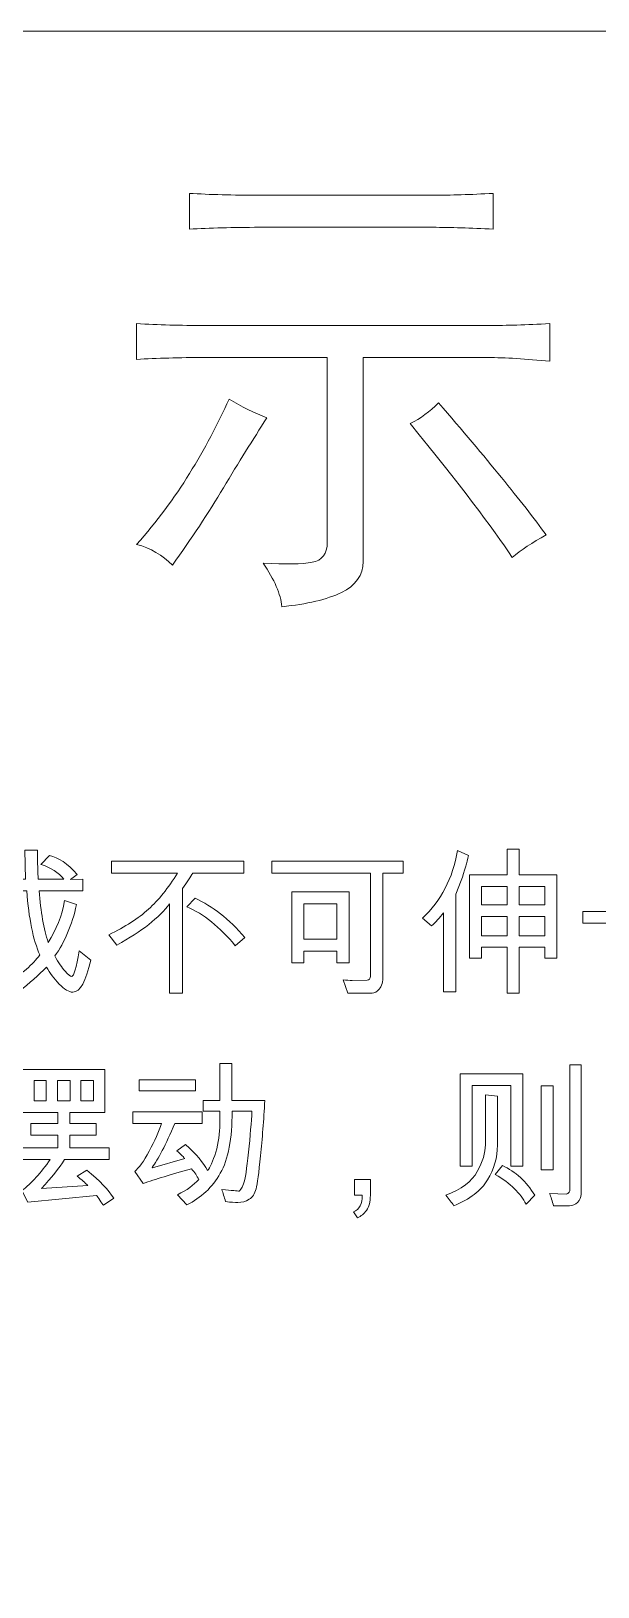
# Model space of a CAD drawing. Header units: millimetres. Extents: x -536 to 886, y 98 to 503.
# Drawn here: x 134.9 to 154.8, y 396.8 to 451.3 of the extents above; entities that cross this region are included whole.
import ezdxf

# ---------------------------------------------------------------- set-up
doc = ezdxf.new("R2010")
doc.units = ezdxf.units.MM
doc.header["$MEASUREMENT"] = 0
doc.layers.add('layer 1', color=7, linetype='Continuous')

msp = doc.modelspace()

# ---------------------------------------------------------------- linework, layer by layer
at = {"layer": 'layer 1', "lineweight": 9}
msp.add_open_spline([(-26.36, 241.324), (-26.36, 241.324), (313.64, 241.324), (313.64, 241.324), (313.64, 241.324), (318.948, 241.327), (324.037, 243.439), (327.788, 247.195), (327.788, 247.195), (331.538, 250.95), (333.644, 256.016), (333.64, 261.324), (333.64, 261.324), (333.64, 261.324), (333.64, 431.324), (333.64, 431.324), (333.64, 431.324), (333.637, 436.632), (331.525, 441.721), (327.77, 445.471), (327.77, 445.471), (324.014, 449.222), (318.948, 451.327), (313.64, 451.324), (313.64, 451.324), (313.64, 451.324), (-26.36, 451.324), (-26.36, 451.324), (-26.36, 451.324), (-31.667, 451.321), (-36.756, 449.209), (-40.507, 445.453), (-40.507, 445.453), (-44.258, 441.698), (-46.363, 436.632), (-46.36, 431.324), (-46.36, 431.324), (-46.36, 431.324), (-46.36, 261.324), (-46.36, 261.324), (-46.36, 261.324), (-46.356, 256.016), (-44.245, 250.927), (-40.489, 247.177), (-40.489, 247.177), (-36.734, 243.426), (-31.667, 241.321), (-26.36, 241.324)], degree=3, knots=[0, 0, 0, 0, 0.083333, 0.083333, 0.083333, 0.083333, 0.166667, 0.166667, 0.166667, 0.166667, 0.25, 0.25, 0.25, 0.25, 0.333333, 0.333333, 0.333333, 0.333333, 0.416667, 0.416667, 0.416667, 0.416667, 0.5, 0.5, 0.5, 0.5, 0.583333, 0.583333, 0.583333, 0.583333, 0.666667, 0.666667, 0.666667, 0.666667, 0.75, 0.75, 0.75, 0.75, 0.833333, 0.833333, 0.833333, 0.833333, 0.916667, 0.916667, 0.916667, 0.916667, 1, 1, 1, 1], dxfattribs=at)
at = {"layer": 'layer 1', "color": 22, "lineweight": 9}
for points, knots in [([(149.023, 445.577), (149.641, 445.577), (150.346, 445.597), (151.139, 445.642), (151.139, 445.642), (151.139, 445.642), (151.139, 444.386), (151.139, 444.386), (151.139, 444.386), (150.346, 444.428), (149.641, 444.451), (149.023, 444.451), (149.023, 444.451), (149.023, 444.451), (142.938, 444.451), (142.938, 444.451), (142.938, 444.451), (142.012, 444.451), (141.197, 444.428), (140.491, 444.386), (140.491, 444.386), (140.491, 444.386), (140.491, 445.642), (140.491, 445.642), (140.491, 445.642), (141.197, 445.597), (142.012, 445.577), (142.938, 445.577), (142.938, 445.577), (142.938, 445.577), (149.023, 445.577), (149.023, 445.577)], [0, 0, 0, 0, 0.125, 0.125, 0.125, 0.125, 0.25, 0.25, 0.25, 0.25, 0.375, 0.375, 0.375, 0.375, 0.5, 0.5, 0.5, 0.5, 0.625, 0.625, 0.625, 0.625, 0.75, 0.75, 0.75, 0.75, 0.875, 0.875, 0.875, 0.875, 1, 1, 1, 1]), ([(151.01, 441.011), (151.583, 441.011), (152.288, 441.033), (153.126, 441.078), (153.126, 441.078), (153.126, 441.078), (153.126, 439.755), (153.126, 439.755), (153.126, 439.755), (152.288, 439.842), (151.56, 439.887), (150.942, 439.887), (150.942, 439.887), (150.942, 439.887), (146.576, 439.887), (146.576, 439.887), (146.576, 439.887), (146.576, 439.887), (146.576, 432.744), (146.576, 432.744), (146.576, 432.744), (146.576, 432.259), (146.322, 431.895), (145.817, 431.652), (145.817, 431.652), (145.309, 431.409), (144.614, 431.243), (143.731, 431.155), (143.731, 431.155), (143.689, 431.596), (143.469, 432.104), (143.071, 432.677), (143.071, 432.677), (143.864, 432.634), (144.437, 432.646), (144.789, 432.711), (144.789, 432.711), (145.142, 432.775), (145.32, 433.007), (145.32, 433.405), (145.32, 433.405), (145.32, 433.405), (145.32, 439.887), (145.32, 439.887), (145.32, 439.887), (145.32, 439.887), (141.022, 439.887), (141.022, 439.887), (141.022, 439.887), (140.138, 439.887), (139.345, 439.865), (138.64, 439.822), (138.64, 439.822), (138.64, 439.822), (138.64, 441.078), (138.64, 441.078), (138.64, 441.078), (139.388, 441.033), (140.184, 441.011), (141.022, 441.011), (141.022, 441.011), (141.022, 441.011), (151.01, 441.011), (151.01, 441.011)], [0, 0, 0, 0, 0.0625, 0.0625, 0.0625, 0.0625, 0.125, 0.125, 0.125, 0.125, 0.1875, 0.1875, 0.1875, 0.1875, 0.25, 0.25, 0.25, 0.25, 0.3125, 0.3125, 0.3125, 0.3125, 0.375, 0.375, 0.375, 0.375, 0.4375, 0.4375, 0.4375, 0.4375, 0.5, 0.5, 0.5, 0.5, 0.5625, 0.5625, 0.5625, 0.5625, 0.625, 0.625, 0.625, 0.625, 0.6875, 0.6875, 0.6875, 0.6875, 0.75, 0.75, 0.75, 0.75, 0.8125, 0.8125, 0.8125, 0.8125, 0.875, 0.875, 0.875, 0.875, 0.9375, 0.9375, 0.9375, 0.9375, 1, 1, 1, 1]), ([(143.203, 437.771), (142.718, 437.02), (142.21, 436.204), (141.682, 435.324), (141.682, 435.324), (141.152, 434.44), (140.556, 433.537), (139.896, 432.612), (139.896, 432.612), (139.543, 432.964), (139.125, 433.207), (138.64, 433.34), (138.64, 433.34), (139.345, 434.133), (139.963, 434.96), (140.491, 435.821), (140.491, 435.821), (141.022, 436.678), (141.485, 437.551), (141.88, 438.431), (141.88, 438.431), (142.32, 438.169), (142.763, 437.946), (143.203, 437.771)], [0, 0, 0, 0, 0.166667, 0.166667, 0.166667, 0.166667, 0.333333, 0.333333, 0.333333, 0.333333, 0.5, 0.5, 0.5, 0.5, 0.666667, 0.666667, 0.666667, 0.666667, 0.833333, 0.833333, 0.833333, 0.833333, 1, 1, 1, 1]), ([(149.223, 438.298), (150.899, 436.36), (152.155, 434.816), (152.994, 433.67), (152.994, 433.67), (152.508, 433.405), (152.11, 433.139), (151.803, 432.877), (151.803, 432.877), (151.139, 433.89), (149.951, 435.457), (148.23, 437.573), (148.23, 437.573), (148.583, 437.748), (148.913, 437.991), (149.223, 438.298)], [0, 0, 0, 0, 0.25, 0.25, 0.25, 0.25, 0.5, 0.5, 0.5, 0.5, 0.75, 0.75, 0.75, 0.75, 1, 1, 1, 1]), ([(137.032, 418.77), (136.867, 418.022), (136.656, 417.647), (136.404, 417.647), (136.404, 417.647), (136.262, 417.647), (136.102, 417.742), (135.923, 417.932), (135.923, 417.932), (135.744, 418.122), (135.595, 418.32), (135.476, 418.526), (135.476, 418.526), (135.201, 418.244), (134.884, 417.96), (134.526, 417.674), (134.526, 417.674), (134.526, 417.674), (134.128, 417.959), (134.128, 417.959), (134.128, 417.959), (134.618, 418.288), (134.991, 418.619), (135.248, 418.952), (135.248, 418.952), (135.013, 419.474), (134.859, 420.225), (134.787, 421.203), (134.787, 421.203), (134.787, 421.203), (132.109, 421.203), (132.109, 421.203), (132.109, 421.203), (132.109, 421.203), (132.109, 421.602), (132.109, 421.602), (132.109, 421.602), (132.109, 421.602), (134.744, 421.602), (134.744, 421.602), (134.744, 421.602), (134.744, 421.602), (134.727, 422.625), (134.727, 422.625), (134.727, 422.625), (134.727, 422.625), (135.167, 422.625), (135.167, 422.625), (135.167, 422.625), (135.167, 422.169), (135.175, 421.828), (135.194, 421.602), (135.194, 421.602), (135.194, 421.602), (136.089, 421.602), (136.089, 421.602), (136.089, 421.602), (135.906, 421.841), (135.638, 422.015), (135.283, 422.125), (135.283, 422.125), (135.283, 422.125), (135.582, 422.432), (135.582, 422.432), (135.582, 422.432), (135.898, 422.371), (136.222, 422.152), (136.556, 421.775), (136.556, 421.775), (136.556, 421.775), (136.322, 421.597), (136.322, 421.597), (136.322, 421.597), (136.322, 421.597), (136.754, 421.602), (136.754, 421.602), (136.754, 421.602), (136.754, 421.602), (136.754, 421.203), (136.754, 421.203), (136.754, 421.203), (136.754, 421.203), (135.226, 421.203), (135.226, 421.203), (135.226, 421.203), (135.277, 420.457), (135.382, 419.852), (135.544, 419.391), (135.544, 419.391), (135.826, 419.838), (136.017, 420.325), (136.116, 420.853), (136.116, 420.853), (136.116, 420.853), (136.533, 420.715), (136.533, 420.715), (136.533, 420.715), (136.372, 419.996), (136.119, 419.395), (135.771, 418.914), (135.771, 418.914), (135.898, 418.681), (136.019, 418.503), (136.132, 418.382), (136.132, 418.382), (136.246, 418.26), (136.323, 418.2), (136.363, 418.2), (136.363, 418.2), (136.441, 418.2), (136.528, 418.499), (136.626, 419.099), (136.626, 419.099), (136.626, 419.099), (137.032, 418.77), (137.032, 418.77)], [0, 0, 0, 0, 0.034483, 0.034483, 0.034483, 0.034483, 0.068966, 0.068966, 0.068966, 0.068966, 0.103448, 0.103448, 0.103448, 0.103448, 0.137931, 0.137931, 0.137931, 0.137931, 0.172414, 0.172414, 0.172414, 0.172414, 0.206897, 0.206897, 0.206897, 0.206897, 0.241379, 0.241379, 0.241379, 0.241379, 0.275862, 0.275862, 0.275862, 0.275862, 0.310345, 0.310345, 0.310345, 0.310345, 0.344828, 0.344828, 0.344828, 0.344828, 0.37931, 0.37931, 0.37931, 0.37931, 0.413793, 0.413793, 0.413793, 0.413793, 0.448276, 0.448276, 0.448276, 0.448276, 0.482759, 0.482759, 0.482759, 0.482759, 0.517241, 0.517241, 0.517241, 0.517241, 0.551724, 0.551724, 0.551724, 0.551724, 0.586207, 0.586207, 0.586207, 0.586207, 0.62069, 0.62069, 0.62069, 0.62069, 0.655172, 0.655172, 0.655172, 0.655172, 0.689655, 0.689655, 0.689655, 0.689655, 0.724138, 0.724138, 0.724138, 0.724138, 0.758621, 0.758621, 0.758621, 0.758621, 0.793103, 0.793103, 0.793103, 0.793103, 0.827586, 0.827586, 0.827586, 0.827586, 0.862069, 0.862069, 0.862069, 0.862069, 0.896552, 0.896552, 0.896552, 0.896552, 0.931034, 0.931034, 0.931034, 0.931034, 0.965517, 0.965517, 0.965517, 0.965517, 1, 1, 1, 1]), ([(150.265, 422.432), (150.22, 422.19), (150.136, 421.898), (150.013, 421.556), (150.013, 421.556), (150.013, 421.556), (149.826, 421.076), (149.826, 421.076), (149.826, 421.076), (149.826, 421.076), (149.826, 417.663), (149.826, 417.663), (149.826, 417.663), (149.826, 417.663), (149.395, 417.663), (149.395, 417.663), (149.395, 417.663), (149.395, 417.663), (149.395, 420.43), (149.395, 420.43), (149.395, 420.43), (149.258, 420.246), (149.12, 420.094), (148.977, 419.974), (148.977, 419.974), (148.977, 419.974), (148.654, 420.237), (148.654, 420.237), (148.654, 420.237), (149.312, 420.844), (149.721, 421.636), (149.883, 422.614), (149.883, 422.614), (149.883, 422.614), (150.265, 422.432), (150.265, 422.432)], [0, 0, 0, 0, 0.111111, 0.111111, 0.111111, 0.111111, 0.222222, 0.222222, 0.222222, 0.222222, 0.333333, 0.333333, 0.333333, 0.333333, 0.444444, 0.444444, 0.444444, 0.444444, 0.555556, 0.555556, 0.555556, 0.555556, 0.666667, 0.666667, 0.666667, 0.666667, 0.777778, 0.777778, 0.777778, 0.777778, 0.888889, 0.888889, 0.888889, 0.888889, 1, 1, 1, 1]), ([(153.371, 418.836), (153.371, 418.836), (152.948, 418.836), (152.948, 418.836), (152.948, 418.836), (152.948, 418.836), (152.948, 419.221), (152.948, 419.221), (152.948, 419.221), (152.948, 419.221), (152.045, 419.221), (152.045, 419.221), (152.045, 419.221), (152.045, 419.221), (152.045, 417.609), (152.045, 417.609), (152.045, 417.609), (152.045, 417.609), (151.621, 417.609), (151.621, 417.609), (151.621, 417.609), (151.621, 417.609), (151.621, 419.221), (151.621, 419.221), (151.621, 419.221), (151.621, 419.221), (150.721, 419.221), (150.721, 419.221), (150.721, 419.221), (150.721, 419.221), (150.721, 418.836), (150.721, 418.836), (150.721, 418.836), (150.721, 418.836), (150.3, 418.836), (150.3, 418.836), (150.3, 418.836), (150.3, 418.836), (150.3, 421.754), (150.3, 421.754), (150.3, 421.754), (150.3, 421.754), (151.621, 421.754), (151.621, 421.754), (151.621, 421.754), (151.621, 421.754), (151.621, 422.652), (151.621, 422.652), (151.621, 422.652), (151.621, 422.652), (152.045, 422.652), (152.045, 422.652), (152.045, 422.652), (152.045, 422.652), (152.045, 421.754), (152.045, 421.754), (152.045, 421.754), (152.045, 421.754), (153.371, 421.754), (153.371, 421.754), (153.371, 421.754), (153.371, 421.754), (153.371, 418.836), (153.371, 418.836)], [0, 0, 0, 0, 0.0625, 0.0625, 0.0625, 0.0625, 0.125, 0.125, 0.125, 0.125, 0.1875, 0.1875, 0.1875, 0.1875, 0.25, 0.25, 0.25, 0.25, 0.3125, 0.3125, 0.3125, 0.3125, 0.375, 0.375, 0.375, 0.375, 0.4375, 0.4375, 0.4375, 0.4375, 0.5, 0.5, 0.5, 0.5, 0.5625, 0.5625, 0.5625, 0.5625, 0.625, 0.625, 0.625, 0.625, 0.6875, 0.6875, 0.6875, 0.6875, 0.75, 0.75, 0.75, 0.75, 0.8125, 0.8125, 0.8125, 0.8125, 0.875, 0.875, 0.875, 0.875, 0.9375, 0.9375, 0.9375, 0.9375, 1, 1, 1, 1]), ([(142.398, 421.819), (142.398, 421.819), (140.606, 421.819), (140.606, 421.819), (140.606, 421.819), (140.528, 421.689), (140.409, 421.51), (140.25, 421.282), (140.25, 421.282), (140.25, 421.282), (140.25, 417.609), (140.25, 417.609), (140.25, 417.609), (140.25, 417.609), (139.794, 417.609), (139.794, 417.609), (139.794, 417.609), (139.794, 417.609), (139.794, 420.742), (139.794, 420.742), (139.794, 420.742), (139.436, 420.261), (138.821, 419.779), (137.95, 419.297), (137.95, 419.297), (137.95, 419.297), (137.67, 419.66), (137.67, 419.66), (137.67, 419.66), (138.236, 419.933), (138.697, 420.23), (139.054, 420.552), (139.054, 420.552), (139.41, 420.875), (139.749, 421.297), (140.071, 421.819), (140.071, 421.819), (140.071, 421.819), (137.755, 421.819), (137.755, 421.819), (137.755, 421.819), (137.755, 421.819), (137.755, 422.242), (137.755, 422.242), (137.755, 422.242), (137.755, 422.242), (142.398, 422.242), (142.398, 422.242), (142.398, 422.242), (142.398, 422.242), (142.398, 421.819), (142.398, 421.819)], [0, 0, 0, 0, 0.076923, 0.076923, 0.076923, 0.076923, 0.153846, 0.153846, 0.153846, 0.153846, 0.230769, 0.230769, 0.230769, 0.230769, 0.307692, 0.307692, 0.307692, 0.307692, 0.384615, 0.384615, 0.384615, 0.384615, 0.461538, 0.461538, 0.461538, 0.461538, 0.538462, 0.538462, 0.538462, 0.538462, 0.615385, 0.615385, 0.615385, 0.615385, 0.692308, 0.692308, 0.692308, 0.692308, 0.769231, 0.769231, 0.769231, 0.769231, 0.846154, 0.846154, 0.846154, 0.846154, 0.923077, 0.923077, 0.923077, 0.923077, 1, 1, 1, 1]), ([(147.976, 421.819), (147.976, 421.819), (147.27, 421.819), (147.27, 421.819), (147.27, 421.819), (147.27, 421.819), (147.27, 418.236), (147.27, 418.236), (147.27, 418.236), (147.27, 418.008), (147.229, 417.848), (147.145, 417.754), (147.145, 417.754), (147.062, 417.661), (146.979, 417.614), (146.894, 417.614), (146.894, 417.614), (146.894, 417.614), (146.045, 417.614), (146.045, 417.614), (146.045, 417.614), (146.045, 417.614), (145.882, 418.075), (145.882, 418.075), (145.882, 418.075), (145.994, 418.063), (146.097, 418.058), (146.194, 418.06), (146.194, 418.06), (146.194, 418.06), (146.722, 418.07), (146.722, 418.07), (146.722, 418.07), (146.796, 418.07), (146.833, 418.114), (146.833, 418.203), (146.833, 418.203), (146.833, 418.203), (146.833, 421.819), (146.833, 421.819), (146.833, 421.819), (146.833, 421.819), (143.378, 421.819), (143.378, 421.819), (143.378, 421.819), (143.378, 421.819), (143.378, 422.242), (143.378, 422.242), (143.378, 422.242), (143.378, 422.242), (147.976, 422.242), (147.976, 422.242), (147.976, 422.242), (147.976, 422.242), (147.976, 421.819), (147.976, 421.819)], [0, 0, 0, 0, 0.071429, 0.071429, 0.071429, 0.071429, 0.142857, 0.142857, 0.142857, 0.142857, 0.214286, 0.214286, 0.214286, 0.214286, 0.285714, 0.285714, 0.285714, 0.285714, 0.357143, 0.357143, 0.357143, 0.357143, 0.428571, 0.428571, 0.428571, 0.428571, 0.5, 0.5, 0.5, 0.5, 0.571429, 0.571429, 0.571429, 0.571429, 0.642857, 0.642857, 0.642857, 0.642857, 0.714286, 0.714286, 0.714286, 0.714286, 0.785714, 0.785714, 0.785714, 0.785714, 0.857143, 0.857143, 0.857143, 0.857143, 0.928571, 0.928571, 0.928571, 0.928571, 1, 1, 1, 1]), ([(159.26, 418.236), (159.26, 418.236), (158.976, 417.864), (158.976, 417.864), (158.976, 417.864), (157.639, 418.352), (156.824, 419.085), (156.532, 420.064), (156.532, 420.064), (156.532, 420.064), (155.905, 420.064), (155.905, 420.064), (155.905, 420.064), (155.905, 420.064), (155.905, 418.247), (155.905, 418.247), (155.905, 418.247), (155.905, 418.247), (157.066, 418.702), (157.066, 418.702), (157.066, 418.702), (157.066, 418.702), (157.066, 418.287), (157.066, 418.287), (157.066, 418.287), (157.066, 418.287), (155.666, 417.669), (155.666, 417.669), (155.666, 417.669), (155.666, 417.669), (155.417, 418.043), (155.417, 418.043), (155.417, 418.043), (155.46, 418.094), (155.482, 418.165), (155.482, 418.258), (155.482, 418.258), (155.482, 418.258), (155.482, 420.064), (155.482, 420.064), (155.482, 420.064), (155.482, 420.064), (154.277, 420.064), (154.277, 420.064), (154.277, 420.064), (154.277, 420.064), (154.277, 420.471), (154.277, 420.471), (154.277, 420.471), (154.277, 420.471), (155.482, 420.471), (155.482, 420.471), (155.482, 420.471), (155.482, 420.471), (155.482, 422.543), (155.482, 422.543), (155.482, 422.543), (155.482, 422.543), (155.905, 422.543), (155.905, 422.543), (155.905, 422.543), (155.905, 422.543), (155.905, 421.054), (155.905, 421.054), (155.905, 421.054), (156.739, 421.342), (157.456, 421.736), (158.056, 422.236), (158.056, 422.236), (158.056, 422.236), (158.344, 421.92), (158.344, 421.92), (158.344, 421.92), (157.644, 421.362), (156.831, 420.938), (155.905, 420.648), (155.905, 420.648), (155.905, 420.648), (155.905, 420.471), (155.905, 420.471), (155.905, 420.471), (155.905, 420.471), (159.134, 420.471), (159.134, 420.471), (159.134, 420.471), (159.134, 420.471), (159.134, 420.064), (159.134, 420.064), (159.134, 420.064), (159.134, 420.064), (156.955, 420.064), (156.955, 420.064), (156.955, 420.064), (157.232, 419.224), (158, 418.613), (159.26, 418.236)], [0, 0, 0, 0, 0.041667, 0.041667, 0.041667, 0.041667, 0.083333, 0.083333, 0.083333, 0.083333, 0.125, 0.125, 0.125, 0.125, 0.166667, 0.166667, 0.166667, 0.166667, 0.208333, 0.208333, 0.208333, 0.208333, 0.25, 0.25, 0.25, 0.25, 0.291667, 0.291667, 0.291667, 0.291667, 0.333333, 0.333333, 0.333333, 0.333333, 0.375, 0.375, 0.375, 0.375, 0.416667, 0.416667, 0.416667, 0.416667, 0.458333, 0.458333, 0.458333, 0.458333, 0.5, 0.5, 0.5, 0.5, 0.541667, 0.541667, 0.541667, 0.541667, 0.583333, 0.583333, 0.583333, 0.583333, 0.625, 0.625, 0.625, 0.625, 0.666667, 0.666667, 0.666667, 0.666667, 0.708333, 0.708333, 0.708333, 0.708333, 0.75, 0.75, 0.75, 0.75, 0.791667, 0.791667, 0.791667, 0.791667, 0.833333, 0.833333, 0.833333, 0.833333, 0.875, 0.875, 0.875, 0.875, 0.916667, 0.916667, 0.916667, 0.916667, 0.958333, 0.958333, 0.958333, 0.958333, 1, 1, 1, 1]), ([(142.433, 419.565), (142.433, 419.565), (142.095, 419.274), (142.095, 419.274), (142.095, 419.274), (141.556, 419.929), (140.991, 420.385), (140.399, 420.642), (140.399, 420.642), (140.399, 420.642), (140.695, 420.937), (140.695, 420.937), (140.695, 420.937), (141.292, 420.668), (141.871, 420.211), (142.433, 419.565)], [0, 0, 0, 0, 0.25, 0.25, 0.25, 0.25, 0.5, 0.5, 0.5, 0.5, 0.75, 0.75, 0.75, 0.75, 1, 1, 1, 1]), ([(146.093, 418.675), (146.093, 418.675), (145.654, 418.675), (145.654, 418.675), (145.654, 418.675), (145.654, 418.675), (145.654, 419.087), (145.654, 419.087), (145.654, 419.087), (145.654, 419.087), (144.504, 419.087), (144.504, 419.087), (144.504, 419.087), (144.504, 419.087), (144.504, 418.675), (144.504, 418.675), (144.504, 418.675), (144.504, 418.675), (144.083, 418.675), (144.083, 418.675), (144.083, 418.675), (144.083, 418.675), (144.083, 421.165), (144.083, 421.165), (144.083, 421.165), (144.083, 421.165), (146.093, 421.165), (146.093, 421.165), (146.093, 421.165), (146.093, 421.165), (146.093, 418.675), (146.093, 418.675)], [0, 0, 0, 0, 0.125, 0.125, 0.125, 0.125, 0.25, 0.25, 0.25, 0.25, 0.375, 0.375, 0.375, 0.375, 0.5, 0.5, 0.5, 0.5, 0.625, 0.625, 0.625, 0.625, 0.75, 0.75, 0.75, 0.75, 0.875, 0.875, 0.875, 0.875, 1, 1, 1, 1]), ([(151.621, 420.704), (151.621, 420.704), (151.621, 421.347), (151.621, 421.347), (151.621, 421.347), (151.621, 421.347), (150.721, 421.347), (150.721, 421.347), (150.721, 421.347), (150.721, 421.347), (150.721, 420.704), (150.721, 420.704), (150.721, 420.704), (150.721, 420.704), (151.621, 420.704), (151.621, 420.704)], [0, 0, 0, 0, 0.25, 0.25, 0.25, 0.25, 0.5, 0.5, 0.5, 0.5, 0.75, 0.75, 0.75, 0.75, 1, 1, 1, 1]), ([(152.948, 420.704), (152.948, 420.704), (152.948, 421.347), (152.948, 421.347), (152.948, 421.347), (152.948, 421.347), (152.045, 421.347), (152.045, 421.347), (152.045, 421.347), (152.045, 421.347), (152.045, 420.704), (152.045, 420.704), (152.045, 420.704), (152.045, 420.704), (152.948, 420.704), (152.948, 420.704)], [0, 0, 0, 0, 0.25, 0.25, 0.25, 0.25, 0.5, 0.5, 0.5, 0.5, 0.75, 0.75, 0.75, 0.75, 1, 1, 1, 1]), ([(145.654, 419.508), (145.654, 419.508), (145.654, 420.742), (145.654, 420.742), (145.654, 420.742), (145.654, 420.742), (144.504, 420.742), (144.504, 420.742), (144.504, 420.742), (144.504, 420.742), (144.504, 419.508), (144.504, 419.508), (144.504, 419.508), (144.504, 419.508), (145.654, 419.508), (145.654, 419.508)], [0, 0, 0, 0, 0.25, 0.25, 0.25, 0.25, 0.5, 0.5, 0.5, 0.5, 0.75, 0.75, 0.75, 0.75, 1, 1, 1, 1]), ([(151.621, 419.624), (151.621, 419.624), (151.621, 420.298), (151.621, 420.298), (151.621, 420.298), (151.621, 420.298), (150.721, 420.298), (150.721, 420.298), (150.721, 420.298), (150.721, 420.298), (150.721, 419.624), (150.721, 419.624), (150.721, 419.624), (150.721, 419.624), (151.621, 419.624), (151.621, 419.624)], [0, 0, 0, 0, 0.25, 0.25, 0.25, 0.25, 0.5, 0.5, 0.5, 0.5, 0.75, 0.75, 0.75, 0.75, 1, 1, 1, 1]), ([(152.948, 419.624), (152.948, 419.624), (152.948, 420.298), (152.948, 420.298), (152.948, 420.298), (152.948, 420.298), (152.045, 420.298), (152.045, 420.298), (152.045, 420.298), (152.045, 420.298), (152.045, 419.624), (152.045, 419.624), (152.045, 419.624), (152.045, 419.624), (152.948, 419.624), (152.948, 419.624)], [0, 0, 0, 0, 0.25, 0.25, 0.25, 0.25, 0.5, 0.5, 0.5, 0.5, 0.75, 0.75, 0.75, 0.75, 1, 1, 1, 1]), ([(137.836, 410.426), (137.836, 410.426), (137.481, 410.176), (137.481, 410.176), (137.481, 410.176), (137.448, 410.216), (137.405, 410.277), (137.35, 410.36), (137.35, 410.36), (137.296, 410.444), (137.257, 410.498), (137.236, 410.521), (137.236, 410.521), (137.236, 410.521), (134.83, 410.282), (134.83, 410.282), (134.83, 410.282), (134.83, 410.282), (134.619, 410.692), (134.619, 410.692), (134.619, 410.692), (134.955, 410.948), (135.285, 411.312), (135.608, 411.782), (135.608, 411.782), (135.608, 411.782), (134.475, 411.782), (134.475, 411.782), (134.475, 411.782), (134.475, 411.782), (134.475, 412.186), (134.475, 412.186), (134.475, 412.186), (134.475, 412.186), (135.874, 412.186), (135.874, 412.186), (135.874, 412.186), (135.874, 412.186), (135.874, 412.631), (135.874, 412.631), (135.874, 412.631), (135.874, 412.631), (134.931, 412.631), (134.931, 412.631), (134.931, 412.631), (134.931, 412.631), (134.931, 413.038), (134.931, 413.038), (134.931, 413.038), (134.931, 413.038), (135.874, 413.038), (135.874, 413.038), (135.874, 413.038), (135.874, 413.038), (135.874, 413.432), (135.874, 413.432), (135.874, 413.432), (135.874, 413.432), (134.63, 413.432), (134.63, 413.432), (134.63, 413.432), (134.63, 413.432), (134.63, 414.937), (134.63, 414.937), (134.63, 414.937), (134.63, 414.937), (137.524, 414.937), (137.524, 414.937), (137.524, 414.937), (137.524, 414.937), (137.524, 413.432), (137.524, 413.432), (137.524, 413.432), (137.524, 413.432), (136.297, 413.432), (136.297, 413.432), (136.297, 413.432), (136.297, 413.432), (136.297, 413.038), (136.297, 413.038), (136.297, 413.038), (136.297, 413.038), (137.22, 413.038), (137.22, 413.038), (137.22, 413.038), (137.22, 413.038), (137.22, 412.631), (137.22, 412.631), (137.22, 412.631), (137.22, 412.631), (136.297, 412.631), (136.297, 412.631), (136.297, 412.631), (136.297, 412.631), (136.297, 412.186), (136.297, 412.186), (136.297, 412.186), (136.297, 412.186), (137.673, 412.186), (137.673, 412.186), (137.673, 412.186), (137.673, 412.186), (137.673, 411.782), (137.673, 411.782), (137.673, 411.782), (137.673, 411.782), (136.113, 411.782), (136.113, 411.782), (136.113, 411.782), (135.927, 411.484), (135.659, 411.145), (135.308, 410.765), (135.308, 410.765), (135.308, 410.765), (136.93, 410.865), (136.93, 410.865), (136.93, 410.865), (136.833, 410.971), (136.708, 411.08), (136.559, 411.194), (136.559, 411.194), (136.559, 411.194), (136.897, 411.411), (136.897, 411.411), (136.897, 411.411), (137.345, 411.038), (137.659, 410.709), (137.836, 410.426)], [0, 0, 0, 0, 0.03125, 0.03125, 0.03125, 0.03125, 0.0625, 0.0625, 0.0625, 0.0625, 0.09375, 0.09375, 0.09375, 0.09375, 0.125, 0.125, 0.125, 0.125, 0.15625, 0.15625, 0.15625, 0.15625, 0.1875, 0.1875, 0.1875, 0.1875, 0.21875, 0.21875, 0.21875, 0.21875, 0.25, 0.25, 0.25, 0.25, 0.28125, 0.28125, 0.28125, 0.28125, 0.3125, 0.3125, 0.3125, 0.3125, 0.34375, 0.34375, 0.34375, 0.34375, 0.375, 0.375, 0.375, 0.375, 0.40625, 0.40625, 0.40625, 0.40625, 0.4375, 0.4375, 0.4375, 0.4375, 0.46875, 0.46875, 0.46875, 0.46875, 0.5, 0.5, 0.5, 0.5, 0.53125, 0.53125, 0.53125, 0.53125, 0.5625, 0.5625, 0.5625, 0.5625, 0.59375, 0.59375, 0.59375, 0.59375, 0.625, 0.625, 0.625, 0.625, 0.65625, 0.65625, 0.65625, 0.65625, 0.6875, 0.6875, 0.6875, 0.6875, 0.71875, 0.71875, 0.71875, 0.71875, 0.75, 0.75, 0.75, 0.75, 0.78125, 0.78125, 0.78125, 0.78125, 0.8125, 0.8125, 0.8125, 0.8125, 0.84375, 0.84375, 0.84375, 0.84375, 0.875, 0.875, 0.875, 0.875, 0.90625, 0.90625, 0.90625, 0.90625, 0.9375, 0.9375, 0.9375, 0.9375, 0.96875, 0.96875, 0.96875, 0.96875, 1, 1, 1, 1]), ([(143.131, 413.855), (143.093, 413.159), (143.044, 412.51), (142.983, 411.911), (142.983, 411.911), (142.922, 411.311), (142.871, 410.926), (142.827, 410.754), (142.827, 410.754), (142.784, 410.583), (142.703, 410.459), (142.584, 410.386), (142.584, 410.386), (142.466, 410.313), (142.333, 410.276), (142.187, 410.276), (142.187, 410.276), (142.085, 410.276), (141.943, 410.285), (141.758, 410.304), (141.758, 410.304), (141.711, 410.467), (141.667, 410.61), (141.625, 410.733), (141.625, 410.733), (141.976, 410.695), (142.179, 410.675), (142.233, 410.675), (142.233, 410.675), (142.268, 410.675), (142.316, 410.758), (142.38, 410.923), (142.38, 410.923), (142.443, 411.086), (142.504, 411.459), (142.562, 412.037), (142.562, 412.037), (142.621, 412.616), (142.66, 413.093), (142.681, 413.47), (142.681, 413.47), (142.681, 413.47), (141.986, 413.47), (141.986, 413.47), (141.986, 413.47), (141.99, 412.513), (141.852, 411.789), (141.572, 411.298), (141.572, 411.298), (141.293, 410.807), (140.901, 410.438), (140.397, 410.193), (140.397, 410.193), (140.397, 410.193), (140.073, 410.548), (140.073, 410.548), (140.073, 410.548), (140.397, 410.707), (140.645, 410.884), (140.814, 411.077), (140.814, 411.077), (140.758, 411.201), (140.674, 411.329), (140.562, 411.459), (140.562, 411.459), (139.844, 411.26), (139.278, 411.086), (138.864, 410.938), (138.864, 410.938), (138.864, 410.938), (138.573, 411.359), (138.573, 411.359), (138.573, 411.359), (138.719, 411.482), (138.888, 411.722), (139.083, 412.076), (139.083, 412.076), (139.277, 412.432), (139.418, 412.756), (139.507, 413.049), (139.507, 413.049), (139.507, 413.049), (138.508, 413.049), (138.508, 413.049), (138.508, 413.049), (138.508, 413.049), (138.508, 413.453), (138.508, 413.453), (138.508, 413.453), (138.508, 413.453), (140.931, 413.453), (140.931, 413.453), (140.931, 413.453), (140.931, 413.453), (140.931, 413.049), (140.931, 413.049), (140.931, 413.049), (140.931, 413.049), (139.973, 413.049), (139.973, 413.049), (139.973, 413.049), (139.66, 412.291), (139.395, 411.776), (139.179, 411.503), (139.179, 411.503), (139.179, 411.503), (139.192, 411.492), (139.192, 411.492), (139.192, 411.492), (139.192, 411.492), (140.323, 411.815), (140.323, 411.815), (140.323, 411.815), (140.297, 411.857), (140.204, 411.947), (140.047, 412.086), (140.047, 412.086), (140.047, 412.086), (140.353, 412.303), (140.353, 412.303), (140.353, 412.303), (140.731, 411.973), (140.986, 411.668), (141.118, 411.392), (141.118, 411.392), (141.216, 411.497), (141.313, 411.712), (141.411, 412.038), (141.411, 412.038), (141.508, 412.365), (141.558, 412.697), (141.558, 413.033), (141.558, 413.033), (141.558, 413.033), (141.558, 413.47), (141.558, 413.47), (141.558, 413.47), (141.558, 413.47), (140.974, 413.47), (140.974, 413.47), (140.974, 413.47), (140.974, 413.47), (140.974, 413.855), (140.974, 413.855), (140.974, 413.855), (140.974, 413.855), (141.558, 413.855), (141.558, 413.855), (141.558, 413.855), (141.558, 413.855), (141.558, 415.143), (141.558, 415.143), (141.558, 415.143), (141.558, 415.143), (141.981, 415.149), (141.981, 415.149), (141.981, 415.149), (141.981, 415.149), (141.981, 413.855), (141.981, 413.855), (141.981, 413.855), (141.981, 413.855), (143.131, 413.855), (143.131, 413.855)], [0, 0, 0, 0, 0.02439, 0.02439, 0.02439, 0.02439, 0.04878, 0.04878, 0.04878, 0.04878, 0.073171, 0.073171, 0.073171, 0.073171, 0.097561, 0.097561, 0.097561, 0.097561, 0.121951, 0.121951, 0.121951, 0.121951, 0.146341, 0.146341, 0.146341, 0.146341, 0.170732, 0.170732, 0.170732, 0.170732, 0.195122, 0.195122, 0.195122, 0.195122, 0.219512, 0.219512, 0.219512, 0.219512, 0.243902, 0.243902, 0.243902, 0.243902, 0.268293, 0.268293, 0.268293, 0.268293, 0.292683, 0.292683, 0.292683, 0.292683, 0.317073, 0.317073, 0.317073, 0.317073, 0.341463, 0.341463, 0.341463, 0.341463, 0.365854, 0.365854, 0.365854, 0.365854, 0.390244, 0.390244, 0.390244, 0.390244, 0.414634, 0.414634, 0.414634, 0.414634, 0.439024, 0.439024, 0.439024, 0.439024, 0.463415, 0.463415, 0.463415, 0.463415, 0.487805, 0.487805, 0.487805, 0.487805, 0.512195, 0.512195, 0.512195, 0.512195, 0.536585, 0.536585, 0.536585, 0.536585, 0.560976, 0.560976, 0.560976, 0.560976, 0.585366, 0.585366, 0.585366, 0.585366, 0.609756, 0.609756, 0.609756, 0.609756, 0.634146, 0.634146, 0.634146, 0.634146, 0.658537, 0.658537, 0.658537, 0.658537, 0.682927, 0.682927, 0.682927, 0.682927, 0.707317, 0.707317, 0.707317, 0.707317, 0.731707, 0.731707, 0.731707, 0.731707, 0.756098, 0.756098, 0.756098, 0.756098, 0.780488, 0.780488, 0.780488, 0.780488, 0.804878, 0.804878, 0.804878, 0.804878, 0.829268, 0.829268, 0.829268, 0.829268, 0.853659, 0.853659, 0.853659, 0.853659, 0.878049, 0.878049, 0.878049, 0.878049, 0.902439, 0.902439, 0.902439, 0.902439, 0.926829, 0.926829, 0.926829, 0.926829, 0.95122, 0.95122, 0.95122, 0.95122, 0.97561, 0.97561, 0.97561, 0.97561, 1, 1, 1, 1]), ([(154.218, 410.57), (154.218, 410.456), (154.177, 410.359), (154.096, 410.279), (154.096, 410.279), (154.014, 410.199), (153.919, 410.159), (153.809, 410.159), (153.809, 410.159), (153.809, 410.159), (153.252, 410.159), (153.252, 410.159), (153.252, 410.159), (153.203, 410.326), (153.157, 410.471), (153.114, 410.594), (153.114, 410.594), (153.114, 410.594), (153.692, 410.57), (153.692, 410.57), (153.692, 410.57), (153.717, 410.57), (153.746, 410.584), (153.777, 410.616), (153.777, 410.616), (153.809, 410.647), (153.824, 410.678), (153.824, 410.711), (153.824, 410.711), (153.824, 410.711), (153.824, 415.099), (153.824, 415.099), (153.824, 415.099), (153.824, 415.099), (154.218, 415.099), (154.218, 415.099), (154.218, 415.099), (154.218, 415.099), (154.218, 410.57), (154.218, 410.57)], [0, 0, 0, 0, 0.1, 0.1, 0.1, 0.1, 0.2, 0.2, 0.2, 0.2, 0.3, 0.3, 0.3, 0.3, 0.4, 0.4, 0.4, 0.4, 0.5, 0.5, 0.5, 0.5, 0.6, 0.6, 0.6, 0.6, 0.7, 0.7, 0.7, 0.7, 0.8, 0.8, 0.8, 0.8, 0.9, 0.9, 0.9, 0.9, 1, 1, 1, 1]), ([(135.468, 413.838), (135.468, 413.838), (135.468, 414.555), (135.468, 414.555), (135.468, 414.555), (135.468, 414.555), (135.053, 414.555), (135.053, 414.555), (135.053, 414.555), (135.053, 414.555), (135.053, 413.838), (135.053, 413.838), (135.053, 413.838), (135.053, 413.838), (135.468, 413.838), (135.468, 413.838)], [0, 0, 0, 0, 0.25, 0.25, 0.25, 0.25, 0.5, 0.5, 0.5, 0.5, 0.75, 0.75, 0.75, 0.75, 1, 1, 1, 1]), ([(136.309, 413.838), (136.309, 413.838), (136.309, 414.555), (136.309, 414.555), (136.309, 414.555), (136.309, 414.555), (135.869, 414.555), (135.869, 414.555), (135.869, 414.555), (135.869, 414.555), (135.869, 413.838), (135.869, 413.838), (135.869, 413.838), (135.869, 413.838), (136.309, 413.838), (136.309, 413.838)], [0, 0, 0, 0, 0.25, 0.25, 0.25, 0.25, 0.5, 0.5, 0.5, 0.5, 0.75, 0.75, 0.75, 0.75, 1, 1, 1, 1]), ([(137.125, 413.838), (137.125, 413.838), (137.125, 414.555), (137.125, 414.555), (137.125, 414.555), (137.125, 414.555), (136.685, 414.555), (136.685, 414.555), (136.685, 414.555), (136.685, 414.555), (136.685, 413.838), (136.685, 413.838), (136.685, 413.838), (136.685, 413.838), (137.125, 413.838), (137.125, 413.838)], [0, 0, 0, 0, 0.25, 0.25, 0.25, 0.25, 0.5, 0.5, 0.5, 0.5, 0.75, 0.75, 0.75, 0.75, 1, 1, 1, 1]), ([(140.703, 414.188), (140.703, 414.188), (138.725, 414.188), (138.725, 414.188), (138.725, 414.188), (138.725, 414.188), (138.725, 414.571), (138.725, 414.571), (138.725, 414.571), (138.725, 414.571), (140.703, 414.571), (140.703, 414.571), (140.703, 414.571), (140.703, 414.571), (140.703, 414.188), (140.703, 414.188)], [0, 0, 0, 0, 0.25, 0.25, 0.25, 0.25, 0.5, 0.5, 0.5, 0.5, 0.75, 0.75, 0.75, 0.75, 1, 1, 1, 1]), ([(152.175, 411.544), (152.175, 411.544), (151.752, 411.544), (151.752, 411.544), (151.752, 411.544), (151.752, 411.544), (151.752, 414.375), (151.752, 414.375), (151.752, 414.375), (151.752, 414.375), (150.396, 414.375), (150.396, 414.375), (150.396, 414.375), (150.396, 414.375), (150.396, 411.544), (150.396, 411.544), (150.396, 411.544), (150.396, 411.544), (149.975, 411.544), (149.975, 411.544), (149.975, 411.544), (149.975, 411.544), (149.975, 414.783), (149.975, 414.783), (149.975, 414.783), (149.975, 414.783), (152.175, 414.783), (152.175, 414.783), (152.175, 414.783), (152.175, 414.783), (152.175, 411.544), (152.175, 411.544)], [0, 0, 0, 0, 0.125, 0.125, 0.125, 0.125, 0.25, 0.25, 0.25, 0.25, 0.375, 0.375, 0.375, 0.375, 0.5, 0.5, 0.5, 0.5, 0.625, 0.625, 0.625, 0.625, 0.75, 0.75, 0.75, 0.75, 0.875, 0.875, 0.875, 0.875, 1, 1, 1, 1]), ([(151.285, 412.286), (151.285, 411.848), (151.17, 411.44), (150.939, 411.066), (150.939, 411.066), (150.709, 410.692), (150.315, 410.39), (149.758, 410.159), (149.758, 410.159), (149.68, 410.275), (149.587, 410.397), (149.479, 410.526), (149.479, 410.526), (150.023, 410.739), (150.39, 411.018), (150.579, 411.361), (150.579, 411.361), (150.768, 411.705), (150.862, 412.017), (150.862, 412.298), (150.862, 412.298), (150.862, 412.298), (150.862, 414.048), (150.862, 414.048), (150.862, 414.048), (150.862, 414.048), (151.285, 413.998), (151.285, 413.998), (151.285, 413.998), (151.285, 413.998), (151.285, 412.286), (151.285, 412.286)], [0, 0, 0, 0, 0.125, 0.125, 0.125, 0.125, 0.25, 0.25, 0.25, 0.25, 0.375, 0.375, 0.375, 0.375, 0.5, 0.5, 0.5, 0.5, 0.625, 0.625, 0.625, 0.625, 0.75, 0.75, 0.75, 0.75, 0.875, 0.875, 0.875, 0.875, 1, 1, 1, 1]), ([(153.241, 411.422), (153.241, 411.422), (152.818, 411.422), (152.818, 411.422), (152.818, 411.422), (152.818, 411.422), (152.818, 414.36), (152.818, 414.36), (152.818, 414.36), (152.818, 414.36), (153.241, 414.36), (153.241, 414.36), (153.241, 414.36), (153.241, 414.36), (153.241, 411.422), (153.241, 411.422)], [0, 0, 0, 0, 0.25, 0.25, 0.25, 0.25, 0.5, 0.5, 0.5, 0.5, 0.75, 0.75, 0.75, 0.75, 1, 1, 1, 1]), ([(152.596, 410.526), (152.596, 410.526), (152.286, 410.214), (152.286, 410.214), (152.286, 410.214), (152.1, 410.597), (151.74, 410.946), (151.207, 411.259), (151.207, 411.259), (151.207, 411.259), (151.459, 411.571), (151.459, 411.571), (151.459, 411.571), (151.92, 411.357), (152.299, 411.009), (152.596, 410.526)], [0, 0, 0, 0, 0.25, 0.25, 0.25, 0.25, 0.5, 0.5, 0.5, 0.5, 0.75, 0.75, 0.75, 0.75, 1, 1, 1, 1]), ([(146.832, 410.526), (146.832, 410.297), (146.787, 410.121), (146.7, 410), (146.7, 410), (146.612, 409.879), (146.504, 409.793), (146.375, 409.742), (146.375, 409.742), (146.375, 409.742), (146.243, 409.948), (146.243, 409.948), (146.243, 409.948), (146.446, 410.036), (146.547, 410.228), (146.549, 410.526), (146.549, 410.526), (146.549, 410.526), (146.275, 410.526), (146.275, 410.526), (146.275, 410.526), (146.275, 410.526), (146.275, 411.083), (146.275, 411.083), (146.275, 411.083), (146.275, 411.083), (146.832, 411.083), (146.832, 411.083), (146.832, 411.083), (146.832, 411.083), (146.832, 410.526), (146.832, 410.526)], [0, 0, 0, 0, 0.125, 0.125, 0.125, 0.125, 0.25, 0.25, 0.25, 0.25, 0.375, 0.375, 0.375, 0.375, 0.5, 0.5, 0.5, 0.5, 0.625, 0.625, 0.625, 0.625, 0.75, 0.75, 0.75, 0.75, 0.875, 0.875, 0.875, 0.875, 1, 1, 1, 1])]:
    msp.add_open_spline(points, degree=3, knots=knots, dxfattribs=at)

doc.saveas('drawing.dxf')
